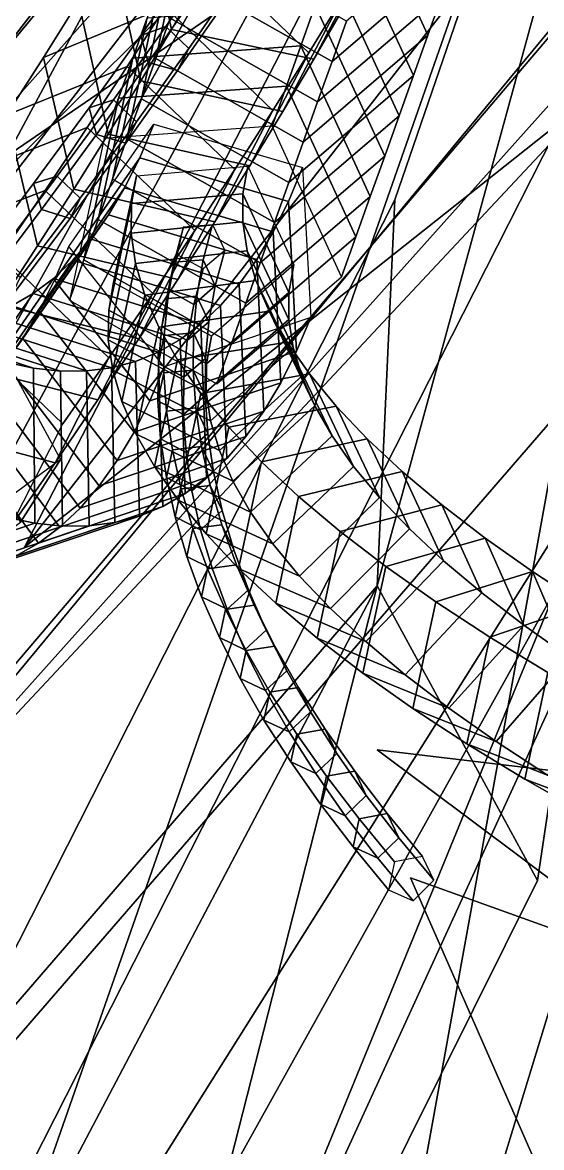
# Model space of a CAD drawing. Header units: metres. Extents: x -366 to 149, y -229 to 234.
# Drawn here: x -124.41 to -118.54, y -121.76 to -109.05 of the extents above; entities that cross this region are included whole.
import ezdxf

# ---------------------------------------------------------------- set-up
doc = ezdxf.new("R2010")
doc.units = ezdxf.units.M

msp = doc.modelspace()

# ---------------------------------------------------------------- linework, layer by layer
at = {"layer": 'coral-li_Intrnd', "color": 3}
for points in [[(-122.721, -107.0337, 690.4099), (-123.0496, -107.6047, 691.665), (-122.7246, -109.1241, 691.059), (-122.4014, -108.5626, 689.8253)], [(-119.6637, -108.7354, 695.3956), (-119.8262, -109.1907, 696.967), (-120.6104, -107.4878, 697.3793), (-120.4479, -107.0325, 695.8079)], [(-122.3477, -107.1714, 695.571), (-122.5102, -107.6267, 697.1425), (-122.9014, -109.4523, 696.5731), (-122.7389, -108.997, 695.0016)], [(-120.7848, -108.8897, 690.0724), (-121.1134, -109.4607, 691.3276), (-120.4276, -108.1525, 692.1021), (-120.0903, -107.5661, 690.8122)], [(-119.8262, -109.1907, 696.967), (-119.9888, -109.646, 698.5384), (-120.773, -107.9431, 698.9507), (-120.6104, -107.4878, 697.3793)], [(-123.0496, -107.6047, 691.665), (-123.401, -108.1965, 692.9042), (-123.0702, -109.7061, 692.2771), (-122.7246, -109.1241, 691.059)], [(-122.5102, -107.6267, 697.1425), (-122.6728, -108.082, 698.7139), (-123.064, -109.9076, 698.1445), (-122.9014, -109.4523, 696.5731)], [(-120.7883, -108.7604, 693.3755), (-121.1723, -109.3894, 694.6319), (-122.387, -108.2249, 694.8436), (-122.0031, -107.596, 693.5872)], [(-120.7464, -109.032, 691.7574), (-120.9089, -109.4873, 693.3288), (-119.5011, -108.2801, 693.8242), (-119.3386, -107.8248, 692.2527)], [(-119.9888, -109.646, 698.5384), (-120.1513, -110.1012, 700.1098), (-120.9355, -108.3984, 700.5221), (-120.773, -107.9431, 698.9507)], [(-122.6728, -108.082, 698.7139), (-122.8353, -108.5373, 700.2853), (-123.2265, -110.3629, 699.7159), (-123.064, -109.9076, 698.1445)], [(-123.401, -108.1965, 692.9042), (-123.775, -108.8089, 694.1266), (-123.438, -110.3083, 693.4788), (-123.0702, -109.7061, 692.2771)], [(-122.4138, -108.0865, 691.8588), (-122.5763, -108.5417, 693.4302), (-120.9089, -109.4873, 693.3288), (-120.7464, -109.032, 691.7574)], [(-121.1134, -109.4607, 691.3276), (-121.4647, -110.0526, 692.5667), (-120.7883, -108.7604, 693.3755), (-120.4276, -108.1525, 692.1021)], [(-122.387, -108.2249, 694.8436), (-122.7939, -108.8746, 696.082), (-124.1713, -109.4415, 695.3317), (-123.775, -108.8089, 694.1266)], [(-121.1723, -109.3894, 694.6319), (-121.5792, -110.039, 695.8704), (-122.7939, -108.8746, 696.082), (-122.387, -108.2249, 694.8436)], [(-120.9089, -109.4873, 693.3288), (-121.0715, -109.9425, 694.9002), (-119.6637, -108.7354, 695.3956), (-119.5011, -108.2801, 693.8242)], [(-120.1513, -110.1012, 700.1098), (-120.3139, -110.5565, 701.6812), (-121.0981, -108.8537, 702.0935), (-120.9355, -108.3984, 700.5221)], [(-122.8353, -108.5373, 700.2853), (-122.9979, -108.9925, 701.8567), (-123.3891, -110.8182, 701.2873), (-123.2265, -110.3629, 699.7159)], [(-122.5763, -108.5417, 693.4302), (-122.7389, -108.997, 695.0016), (-121.0715, -109.9425, 694.9002), (-120.9089, -109.4873, 693.3288)], [(-122.4014, -108.5626, 689.8253), (-122.7246, -109.1241, 691.059), (-121.1134, -109.4607, 691.3276), (-120.7848, -108.8897, 690.0724)], [(-123.775, -108.8089, 694.1266), (-124.1713, -109.4415, 695.3317), (-123.8278, -110.9303, 694.6632), (-123.438, -110.3083, 693.4788)], [(-121.4647, -110.0526, 692.5667), (-121.8387, -110.665, 693.7892), (-121.1723, -109.3894, 694.6319), (-120.7883, -108.7604, 693.3755)], [(-121.0715, -109.9425, 694.9002), (-121.234, -110.3978, 696.4716), (-119.8262, -109.1907, 696.967), (-119.6637, -108.7354, 695.3956)], [(-122.7939, -108.8746, 696.082), (-123.2236, -109.5446, 697.3018), (-124.5897, -110.0938, 696.5186), (-124.1713, -109.4415, 695.3317)], [(-121.5792, -110.039, 695.8704), (-122.0089, -110.709, 697.0901), (-123.2236, -109.5446, 697.3018), (-122.7939, -108.8746, 696.082)], [(-121.0981, -108.8537, 702.0935), (-121.2606, -109.309, 703.6649), (-123.1604, -109.4478, 703.4281), (-122.9979, -108.9925, 701.8567)], [(-120.3139, -110.5565, 701.6812), (-120.4764, -111.0118, 703.2526), (-121.2606, -109.309, 703.6649), (-121.0981, -108.8537, 702.0935)], [(-122.9979, -108.9925, 701.8567), (-123.1604, -109.4478, 703.4281), (-123.5517, -111.2735, 702.8587), (-123.3891, -110.8182, 701.2873)], [(-122.7389, -108.997, 695.0016), (-122.9014, -109.4523, 696.5731), (-121.234, -110.3978, 696.4716), (-121.0715, -109.9425, 694.9002)], [(-122.7246, -109.1241, 691.059), (-123.0702, -109.7061, 692.2771), (-121.4647, -110.0526, 692.5667), (-121.1134, -109.4607, 691.3276)], [(-121.234, -110.3978, 696.4716), (-121.3966, -110.8531, 698.043), (-119.9888, -109.646, 698.5384), (-119.8262, -109.1907, 696.967)], [(-121.2606, -109.309, 703.6649), (-121.4232, -109.7643, 705.2363), (-123.323, -109.9031, 704.9995), (-123.1604, -109.4478, 703.4281)], [(-120.4764, -111.0118, 703.2526), (-120.639, -111.4671, 704.824), (-121.4232, -109.7643, 705.2363), (-121.2606, -109.309, 703.6649)], [(-124.1713, -109.4415, 695.3317), (-124.5897, -110.0938, 696.5186), (-124.2394, -111.5718, 695.8298), (-123.8278, -110.9303, 694.6632)], [(-123.1604, -109.4478, 703.4281), (-123.323, -109.9031, 704.9995), (-123.7142, -111.7287, 704.4301), (-123.5517, -111.2735, 702.8587)], [(-122.9014, -109.4523, 696.5731), (-123.064, -109.9076, 698.1445), (-121.3966, -110.8531, 698.043), (-121.234, -110.3978, 696.4716)], [(-121.8387, -110.665, 693.7892), (-122.235, -111.2975, 694.9942), (-121.5792, -110.039, 695.8704), (-121.1723, -109.3894, 694.6319)], [(-123.2236, -109.5446, 697.3018), (-123.6757, -110.2346, 698.5023), (-125.03, -110.7655, 697.6866), (-124.5897, -110.0938, 696.5186)], [(-122.0089, -110.709, 697.0901), (-122.461, -111.399, 698.2906), (-123.6757, -110.2346, 698.5023), (-123.2236, -109.5446, 697.3018)], [(-123.0702, -109.7061, 692.2771), (-123.438, -110.3083, 693.4788), (-121.8387, -110.665, 693.7892), (-121.4647, -110.0526, 692.5667)], [(-121.3966, -110.8531, 698.043), (-121.5591, -111.3084, 699.6144), (-120.1513, -110.1012, 700.1098), (-119.9888, -109.646, 698.5384)], [(-121.4232, -109.7643, 705.2363), (-121.5857, -110.2195, 706.8077), (-123.4855, -110.3584, 706.5709), (-123.323, -109.9031, 704.9995)], [(-120.639, -111.4671, 704.824), (-120.8015, -111.9224, 706.3954), (-121.5857, -110.2195, 706.8077), (-121.4232, -109.7643, 705.2363)], [(-123.323, -109.9031, 704.9995), (-123.4855, -110.3584, 706.5709), (-123.8768, -112.184, 706.0015), (-123.7142, -111.7287, 704.4301)], [(-123.064, -109.9076, 698.1445), (-123.2265, -110.3629, 699.7159), (-121.5591, -111.3084, 699.6144), (-121.3966, -110.8531, 698.043)], [(-124.5897, -110.0938, 696.5186), (-125.03, -110.7655, 697.6866), (-124.6724, -112.2323, 696.978), (-124.2394, -111.5718, 695.8298)], [(-122.235, -111.2975, 694.9942), (-122.6535, -111.9498, 696.1811), (-122.0089, -110.709, 697.0901), (-121.5792, -110.039, 695.8704)], [(-121.5591, -111.3084, 699.6144), (-121.7217, -111.7637, 701.1859), (-120.3139, -110.5565, 701.6812), (-120.1513, -110.1012, 700.1098)], [(-123.6757, -110.2346, 698.5023), (-124.1501, -110.944, 699.6826), (-125.492, -111.4562, 698.835), (-125.03, -110.7655, 697.6866)], [(-122.461, -111.399, 698.2906), (-122.9353, -112.1084, 699.4708), (-124.1501, -110.944, 699.6826), (-123.6757, -110.2346, 698.5023)], [(-122.9212, -110.1936, 706.6387), (-123.0825, -110.5756, 708.0807), (-124.0452, -111.9603, 707.6063), (-123.8839, -111.5783, 706.1642)], [(-121.241, -110.6862, 706.6961), (-121.4023, -111.0682, 708.1382), (-123.0825, -110.5756, 708.0807), (-122.9212, -110.1936, 706.6387)], [(-123.438, -110.3083, 693.4788), (-123.8278, -110.9303, 694.6632), (-122.235, -111.2975, 694.9942), (-121.8387, -110.665, 693.7892)], [(-123.2265, -110.3629, 699.7159), (-123.3891, -110.8182, 701.2873), (-121.7217, -111.7637, 701.1859), (-121.5591, -111.3084, 699.6144)], [(-123.0825, -110.5756, 708.0807), (-123.2525, -110.9148, 709.4946), (-124.218, -112.3056, 709.0444), (-124.0452, -111.9603, 707.6063)], [(-121.4023, -111.0682, 708.1382), (-121.5751, -111.4135, 709.5762), (-123.2525, -110.9148, 709.4946), (-123.0825, -110.5756, 708.0807)], [(-121.7217, -111.7637, 701.1859), (-121.8842, -112.219, 702.7573), (-120.4764, -111.0118, 703.2526), (-120.3139, -110.5565, 701.6812)], [(-121.8606, -110.6707, 706.6311), (-121.9159, -110.9827, 707.6693), (-123.1746, -111.0911, 707.5697), (-123.1193, -110.7792, 706.5316)], [(-122.6535, -111.9498, 696.1811), (-123.0938, -112.6215, 697.3491), (-122.461, -111.399, 698.2906), (-122.0089, -110.709, 697.0901)], [(-121.3402, -111.7847, 706.3241), (-121.3955, -112.0966, 707.3622), (-121.9159, -110.9827, 707.6693), (-121.8606, -110.6707, 706.6311)], [(-121.1495, -112.3799, 706.2578), (-121.3108, -112.7619, 707.6998), (-121.4023, -111.0682, 708.1382), (-121.241, -110.6862, 706.6961)], [(-123.3891, -110.8182, 701.2873), (-123.5517, -111.2735, 702.8587), (-121.8842, -112.219, 702.7573), (-121.7217, -111.7637, 701.1859)], [(-123.1193, -110.7792, 706.5316), (-123.1746, -111.0911, 707.5697), (-123.4329, -112.2964, 707.1937), (-123.3776, -111.9844, 706.1556)], [(-124.1501, -110.944, 699.6826), (-124.6463, -111.6725, 700.842), (-125.9752, -112.1654, 699.9631), (-125.492, -111.4562, 698.835)], [(-122.9353, -112.1084, 699.4708), (-123.4316, -112.8369, 700.6304), (-124.6463, -111.6725, 700.842), (-124.1501, -110.944, 699.6826)], [(-123.2525, -110.9148, 709.4946), (-123.4349, -111.2209, 710.9144), (-124.4034, -112.6172, 710.4886), (-124.218, -112.3056, 709.0444)], [(-123.8278, -110.9303, 694.6632), (-124.2394, -111.5718, 695.8298), (-122.6535, -111.9498, 696.1811), (-122.235, -111.2975, 694.9942)], [(-121.5751, -111.4135, 709.5762), (-121.7605, -111.7251, 711.0204), (-123.4349, -111.2209, 710.9144), (-123.2525, -110.9148, 709.4946)], [(-121.9159, -110.9827, 707.6693), (-121.9186, -111.3004, 708.6898), (-123.1789, -111.4262, 708.6468), (-123.1746, -111.0911, 707.5697)], [(-121.3955, -112.0966, 707.3622), (-121.3971, -112.4037, 708.3479), (-121.9186, -111.3004, 708.6898), (-121.9159, -110.9827, 707.6693)], [(-123.1746, -111.0911, 707.5697), (-123.1789, -111.4262, 708.6468), (-123.4372, -112.6314, 708.2709), (-123.4329, -112.2964, 707.1937)], [(-121.8842, -112.219, 702.7573), (-122.0468, -112.6742, 704.3287), (-120.639, -111.4671, 704.824), (-120.4764, -111.0118, 703.2526)], [(-121.3108, -112.7619, 707.6998), (-121.4882, -113.1172, 709.1774), (-121.5751, -111.4135, 709.5762), (-121.4023, -111.0682, 708.1382)], [(-123.4349, -111.2209, 710.9144), (-123.6296, -111.4936, 712.3393), (-124.6014, -112.8949, 711.938), (-124.4034, -112.6172, 710.4886)], [(-121.7605, -111.7251, 711.0204), (-121.9585, -112.0028, 712.4699), (-123.6296, -111.4936, 712.3393), (-123.4349, -111.2209, 710.9144)], [(-123.5517, -111.2735, 702.8587), (-123.7142, -111.7287, 704.4301), (-122.0468, -112.6742, 704.3287), (-121.8842, -112.219, 702.7573)], [(-121.9186, -111.3004, 708.6898), (-121.8699, -111.6278, 709.7059), (-123.1289, -111.7715, 709.7195), (-123.1789, -111.4262, 708.6468)], [(-121.3971, -112.4037, 708.3479), (-121.3492, -112.7201, 709.3294), (-121.8699, -111.6278, 709.7059), (-121.9186, -111.3004, 708.6898)], [(-123.6296, -111.4936, 712.3393), (-123.8365, -111.7328, 713.7686), (-124.8117, -113.1385, 713.3918), (-124.6014, -112.8949, 711.938)], [(-121.9585, -112.0028, 712.4699), (-122.1688, -112.2464, 713.9237), (-123.8365, -111.7328, 713.7686), (-123.6296, -111.4936, 712.3393)], [(-123.0938, -112.6215, 697.3491), (-123.5557, -113.3122, 698.4975), (-122.9353, -112.1084, 699.4708), (-122.461, -111.399, 698.2906)], [(-123.1789, -111.4262, 708.6468), (-123.1289, -111.7715, 709.7195), (-123.3872, -112.9767, 709.3436), (-123.4372, -112.6314, 708.2709)], [(-122.0468, -112.6742, 704.3287), (-122.2093, -113.1295, 705.9001), (-120.8015, -111.9224, 706.3954), (-120.639, -111.4671, 704.824)], [(-121.4882, -113.1172, 709.1774), (-121.6786, -113.4379, 710.6613), (-121.7605, -111.7251, 711.0204), (-121.5751, -111.4135, 709.5762)], [(-124.2394, -111.5718, 695.8298), (-124.6724, -112.2323, 696.978), (-123.0938, -112.6215, 697.3491), (-122.6535, -111.9498, 696.1811)], [(-123.8839, -111.5783, 706.1642), (-124.0452, -111.9603, 707.6063), (-122.9689, -113.3215, 707.3661), (-122.8076, -112.9396, 705.9241)], [(-121.8699, -111.6278, 709.7059), (-121.7699, -111.9641, 710.7155), (-123.0248, -112.1262, 710.7853), (-123.1289, -111.7715, 709.7195)], [(-121.3492, -112.7201, 709.3294), (-121.2517, -113.0451, 710.3044), (-121.7699, -111.9641, 710.7155), (-121.8699, -111.6278, 709.7059)], [(-123.4316, -112.8369, 700.6304), (-123.9495, -113.5841, 701.7683), (-125.1642, -112.4197, 701.98), (-124.6463, -111.6725, 700.842)], [(-123.8365, -111.7328, 713.7686), (-124.0555, -111.9383, 715.2012), (-125.0343, -113.3479, 714.8491), (-124.8117, -113.1385, 713.3918)], [(-122.1688, -112.2464, 713.9237), (-122.3914, -112.4558, 715.381), (-124.0555, -111.9383, 715.2012), (-123.8365, -111.7328, 713.7686)], [(-123.7142, -111.7287, 704.4301), (-123.8768, -112.184, 706.0015), (-122.2093, -113.1295, 705.9001), (-122.0468, -112.6742, 704.3287)], [(-121.6786, -113.4379, 710.6613), (-121.8818, -113.7237, 712.1505), (-121.9585, -112.0028, 712.4699), (-121.7605, -111.7251, 711.0204)], [(-123.1289, -111.7715, 709.7195), (-123.0248, -112.1262, 710.7853), (-123.2831, -113.3315, 710.4094), (-123.3872, -112.9767, 709.3436)], [(-122.2724, -112.5919, 706.0319), (-122.3276, -112.9039, 707.0701), (-121.3955, -112.0966, 707.3622), (-121.3402, -111.7847, 706.3241)], [(-124.0555, -111.9383, 715.2012), (-124.2863, -112.11, 716.6365), (-125.2691, -113.5228, 716.3091), (-125.0343, -113.3479, 714.8491)], [(-122.3914, -112.4558, 715.381), (-122.6262, -112.6307, 716.8409), (-124.2863, -112.11, 716.6365), (-124.0555, -111.9383, 715.2012)], [(-124.0452, -111.9603, 707.6063), (-124.218, -112.3056, 709.0444), (-123.1463, -113.6769, 708.8437), (-122.9689, -113.3215, 707.3661)], [(-123.3776, -111.9844, 706.1556), (-123.4329, -112.2964, 707.1937), (-122.3276, -112.9039, 707.0701), (-122.2724, -112.5919, 706.0319)], [(-121.7699, -111.9641, 710.7155), (-121.6189, -112.3085, 711.7159), (-122.8668, -112.4895, 711.8416), (-123.0248, -112.1262, 710.7853)], [(-121.8818, -113.7237, 712.1505), (-122.0978, -113.9744, 713.6443), (-122.1688, -112.2464, 713.9237), (-121.9585, -112.0028, 712.4699)], [(-121.2517, -113.0451, 710.3044), (-121.105, -113.3779, 711.2706), (-121.6189, -112.3085, 711.7159), (-121.7699, -111.9641, 710.7155)], [(-124.2863, -112.11, 716.6365), (-124.529, -112.2478, 718.0734), (-125.5158, -113.6633, 717.7707), (-125.2691, -113.5228, 716.3091)], [(-122.6262, -112.6307, 716.8409), (-122.8729, -112.7712, 718.3026), (-124.529, -112.2478, 718.0734), (-124.2863, -112.11, 716.6365)], [(-123.5557, -113.3122, 698.4975), (-124.0389, -114.0215, 699.6257), (-123.4316, -112.8369, 700.6304), (-122.9353, -112.1084, 699.4708)], [(-123.0248, -112.1262, 710.7853), (-122.8668, -112.4895, 711.8416), (-123.1251, -113.6947, 711.4656), (-123.2831, -113.3315, 710.4094)], [(-122.3276, -112.9039, 707.0701), (-122.3303, -113.2216, 708.0905), (-121.3971, -112.4037, 708.3479), (-121.3955, -112.0966, 707.3622)], [(-124.6724, -112.2323, 696.978), (-125.1267, -112.9114, 698.1068), (-123.5557, -113.3122, 698.4975), (-123.0938, -112.6215, 697.3491)], [(-122.8729, -112.7712, 718.3026), (-123.1315, -112.8771, 719.7651), (-124.7833, -112.3516, 719.5112), (-124.529, -112.2478, 718.0734)], [(-122.0978, -113.9744, 713.6443), (-122.3264, -114.19, 715.1417), (-122.3914, -112.4558, 715.381), (-122.1688, -112.2464, 713.9237)], [(-124.2809, -112.9543, 725.6063), (-124.5962, -112.8868, 727.06), (-126.2237, -112.3597, 726.6826), (-125.9137, -112.4263, 725.2536)], [(-123.1315, -112.8771, 719.7651), (-123.4017, -112.9484, 721.2276), (-125.0491, -112.4214, 720.949), (-124.7833, -112.3516, 719.5112)], [(-124.218, -112.3056, 709.0444), (-124.4034, -112.6172, 710.4886), (-123.3367, -113.9975, 710.3276), (-123.1463, -113.6769, 708.8437)], [(-123.4329, -112.2964, 707.1937), (-123.4372, -112.6314, 708.2709), (-122.3303, -113.2216, 708.0905), (-122.3276, -112.9039, 707.0701)], [(-122.8076, -112.9396, 705.9241), (-122.9689, -113.3215, 707.3661), (-121.3108, -112.7619, 707.6998), (-121.1495, -112.3799, 706.2578)], [(-121.6189, -112.3085, 711.7159), (-121.4172, -112.6602, 712.7048), (-122.6554, -112.8604, 712.8856), (-122.8668, -112.4895, 711.8416)], [(-122.3303, -113.2216, 708.0905), (-122.2816, -113.549, 709.1068), (-121.3492, -112.7201, 709.3294), (-121.3971, -112.4037, 708.3479)], [(-121.105, -113.3779, 711.2706), (-120.9093, -113.7177, 712.2255), (-121.4172, -112.6602, 712.7048), (-121.6189, -112.3085, 711.7159)], [(-123.9766, -112.987, 724.1491), (-124.2809, -112.9543, 725.6063), (-125.9137, -112.4263, 725.2536), (-125.6144, -112.4588, 723.821)], [(-123.6835, -112.9851, 722.6893), (-123.9766, -112.987, 724.1491), (-125.6144, -112.4588, 723.821), (-125.3262, -112.4572, 722.3859)], [(-123.4017, -112.9484, 721.2276), (-123.6835, -112.9851, 722.6893), (-125.3262, -112.4572, 722.3859), (-125.0491, -112.4214, 720.949)], [(-122.8668, -112.4895, 711.8416), (-122.6554, -112.8604, 712.8856), (-122.9137, -114.0657, 712.5097), (-123.1251, -113.6947, 711.4656)], [(-122.3264, -114.19, 715.1417), (-122.5674, -114.3703, 716.6417), (-122.6262, -112.6307, 716.8409), (-122.3914, -112.4558, 715.381)], [(-124.4034, -112.6172, 710.4886), (-124.6014, -112.8949, 711.938), (-123.5399, -114.2833, 711.8168), (-123.3367, -113.9975, 710.3276)], [(-123.4372, -112.6314, 708.2709), (-123.3872, -112.9767, 709.3436), (-122.2816, -113.549, 709.1068), (-122.3303, -113.2216, 708.0905)], [(-122.5674, -114.3703, 716.6417), (-122.8207, -114.5151, 718.1436), (-122.8729, -112.7712, 718.3026), (-122.6262, -112.6307, 716.8409)], [(-121.4172, -112.6602, 712.7048), (-121.1653, -113.0182, 713.6798), (-122.391, -113.2382, 713.9152), (-122.6554, -112.8604, 712.8856)], [(-120.9093, -113.7177, 712.2255), (-120.6652, -114.0636, 713.167), (-121.1653, -113.0182, 713.6798), (-121.4172, -112.6602, 712.7048)], [(-123.977, -113.9861, 701.4492), (-124.4295, -114.6935, 702.5181), (-125.139, -113.39, 703.0805), (-124.6865, -112.6826, 702.0115)], [(-122.9689, -113.3215, 707.3661), (-123.1463, -113.6769, 708.8437), (-121.4882, -113.1172, 709.1774), (-121.3108, -112.7619, 707.6998)], [(-122.8207, -114.5151, 718.1436), (-123.0863, -114.6244, 719.6464), (-123.1315, -112.8771, 719.7651), (-122.8729, -112.7712, 718.3026)], [(-122.2816, -113.549, 709.1068), (-122.1816, -113.8853, 710.1163), (-121.2517, -113.0451, 710.3044), (-121.3492, -112.7201, 709.3294)], [(-125.1267, -112.9114, 698.1068), (-125.602, -113.6088, 699.2156), (-124.0389, -114.0215, 699.6257), (-123.5557, -113.3122, 698.4975)], [(-124.6014, -112.8949, 711.938), (-124.8117, -113.1385, 713.3918), (-123.7559, -114.5341, 713.3106), (-123.5399, -114.2833, 711.8168)], [(-124.2667, -114.7056, 725.6485), (-124.5906, -114.6368, 727.1422), (-124.5962, -112.8868, 727.06), (-124.2809, -112.9543, 725.6063)], [(-124.0389, -114.0215, 699.6257), (-124.5432, -114.7488, 700.7328), (-123.9495, -113.5841, 701.7683), (-123.4316, -112.8369, 700.6304)], [(-123.0863, -114.6244, 719.6464), (-123.3638, -114.6982, 721.1492), (-123.4017, -112.9484, 721.2276), (-123.1315, -112.8771, 719.7651)], [(-122.6554, -112.8604, 712.8856), (-122.391, -113.2382, 713.9152), (-122.6493, -114.4435, 713.5392), (-122.9137, -114.0657, 712.5097)], [(-123.9542, -114.7388, 724.1511), (-124.2667, -114.7056, 725.6485), (-124.2809, -112.9543, 725.6063), (-123.9766, -112.987, 724.1491)], [(-123.6532, -114.7363, 722.6511), (-123.9542, -114.7388, 724.1511), (-123.9766, -112.987, 724.1491), (-123.6835, -112.9851, 722.6893)], [(-123.3638, -114.6982, 721.1492), (-123.6532, -114.7363, 722.6511), (-123.6835, -112.9851, 722.6893), (-123.4017, -112.9484, 721.2276)], [(-123.3872, -112.9767, 709.3436), (-123.2831, -113.3315, 710.4094), (-122.1816, -113.8853, 710.1163), (-122.2816, -113.549, 709.1068)], [(-121.1653, -113.0182, 713.6798), (-120.8639, -113.3819, 714.6385), (-122.0742, -113.6218, 714.9276), (-122.391, -113.2382, 713.9152)], [(-120.6652, -114.0636, 713.167), (-120.3732, -114.415, 714.0928), (-120.8639, -113.3819, 714.6385), (-121.1653, -113.0182, 713.6798)], [(-124.8117, -113.1385, 713.3918), (-125.0343, -113.3479, 714.8491), (-123.9844, -114.7497, 714.808), (-123.7559, -114.5341, 713.3106)], [(-123.1463, -113.6769, 708.8437), (-123.3367, -113.9975, 710.3276), (-121.6786, -113.4379, 710.6613), (-121.4882, -113.1172, 709.1774)], [(-122.1816, -113.8853, 710.1163), (-122.0306, -114.2297, 711.1168), (-121.105, -113.3779, 711.2706), (-121.2517, -113.0451, 710.3044)], [(-122.391, -113.2382, 713.9152), (-122.0742, -113.6218, 714.9276), (-122.3325, -114.8271, 714.5516), (-122.6493, -114.4435, 713.5392)], [(-125.0343, -113.3479, 714.8491), (-125.2691, -113.5228, 716.3091), (-124.2254, -114.9299, 716.308), (-123.9844, -114.7497, 714.808)], [(-123.2831, -113.3315, 710.4094), (-123.1251, -113.6947, 711.4656), (-122.0306, -114.2297, 711.1168), (-122.1816, -113.8853, 710.1163)], [(-120.8639, -113.3819, 714.6385), (-120.5137, -113.7502, 715.5788), (-121.7059, -114.0105, 715.9205), (-122.0742, -113.6218, 714.9276)], [(-122.0306, -114.2297, 711.1168), (-121.8289, -114.5814, 712.1057), (-120.9093, -113.7177, 712.2255), (-121.105, -113.3779, 711.2706)], [(-120.3732, -114.415, 714.0928), (-120.034, -114.7708, 715.0006), (-120.5137, -113.7502, 715.5788), (-120.8639, -113.3819, 714.6385)], [(-125.2691, -113.5228, 716.3091), (-125.5158, -113.6633, 717.7707), (-124.4788, -115.0748, 717.8099), (-124.2254, -114.9299, 716.308)], [(-123.3367, -113.9975, 710.3276), (-123.5399, -114.2833, 711.8168), (-121.8818, -113.7237, 712.1505), (-121.6786, -113.4379, 710.6613)], [(-125.602, -113.6088, 699.2156), (-126.0979, -114.3241, 700.304), (-124.5432, -114.7488, 700.7328), (-124.0389, -114.0215, 699.6257)], [(-122.0742, -113.6218, 714.9276), (-121.7059, -114.0105, 715.9205), (-121.9642, -115.2157, 715.5446), (-122.3325, -114.8271, 714.5516)], [(-123.5399, -114.2833, 711.8168), (-123.7559, -114.5341, 713.3106), (-122.0978, -113.9744, 713.6443), (-121.8818, -113.7237, 712.1505)], [(-123.1251, -113.6947, 711.4656), (-122.9137, -114.0657, 712.5097), (-121.8289, -114.5814, 712.1057), (-122.0306, -114.2297, 711.1168)], [(-121.8289, -114.5814, 712.1057), (-121.577, -114.9394, 713.0806), (-120.6652, -114.0636, 713.167), (-120.9093, -113.7177, 712.2255)], [(-120.5137, -113.7502, 715.5788), (-120.1154, -114.1223, 716.4981), (-121.2869, -114.4031, 716.8914), (-121.7059, -114.0105, 715.9205)], [(-120.034, -114.7708, 715.0006), (-119.6485, -115.1303, 715.8882), (-120.1154, -114.1223, 716.4981), (-120.5137, -113.7502, 715.5788)], [(-125.0056, -114.7471, 700.5101), (-125.4581, -115.4545, 701.5791), (-124.4295, -114.6935, 702.5181), (-123.977, -113.9861, 701.4492)], [(-123.7559, -114.5341, 713.3106), (-123.9844, -114.7497, 714.808), (-122.3264, -114.19, 715.1417), (-122.0978, -113.9744, 713.6443)], [(-121.7059, -114.0105, 715.9205), (-121.2869, -114.4031, 716.8914), (-121.5452, -115.6084, 716.5155), (-121.9642, -115.2157, 715.5446)], [(-122.9137, -114.0657, 712.5097), (-122.6493, -114.4435, 713.5392), (-121.577, -114.9394, 713.0806), (-121.8289, -114.5814, 712.1057)], [(-121.577, -114.9394, 713.0806), (-121.2756, -115.3031, 714.0394), (-120.3732, -114.415, 714.0928), (-120.6652, -114.0636, 713.167)], [(-120.1154, -114.1223, 716.4981), (-119.6701, -114.4973, 717.3944), (-120.8182, -114.7988, 717.8381), (-121.2869, -114.4031, 716.8914)], [(-119.6485, -115.1303, 715.8882), (-119.2176, -115.4925, 716.7536), (-119.6701, -114.4973, 717.3944), (-120.1154, -114.1223, 716.4981)], [(-123.9844, -114.7497, 714.808), (-124.2254, -114.9299, 716.308), (-122.5674, -114.3703, 716.6417), (-122.3264, -114.19, 715.1417)], [(-124.2254, -114.9299, 716.308), (-124.4788, -115.0748, 717.8099), (-122.8207, -114.5151, 718.1436), (-122.5674, -114.3703, 716.6417)], [(-121.2869, -114.4031, 716.8914), (-120.8182, -114.7988, 717.8381), (-121.0765, -116.0041, 717.4622), (-121.5452, -115.6084, 716.5155)], [(-121.2756, -115.3031, 714.0394), (-120.9254, -115.6714, 714.9796), (-120.034, -114.7708, 715.0006), (-120.3732, -114.415, 714.0928)], [(-124.4788, -115.0748, 717.8099), (-124.7443, -115.1841, 719.3127), (-123.0863, -114.6244, 719.6464), (-122.8207, -114.5151, 718.1436)], [(-122.6493, -114.4435, 713.5392), (-122.3325, -114.8271, 714.5516), (-121.2756, -115.3031, 714.0394), (-121.577, -114.9394, 713.0806)], [(-119.6701, -114.4973, 717.3944), (-119.1789, -114.8742, 718.2656), (-120.301, -115.1966, 718.7583), (-120.8182, -114.7988, 717.8381)], [(-119.2176, -115.4925, 716.7536), (-118.7423, -115.8567, 717.5945), (-119.1789, -114.8742, 718.2656), (-119.6701, -114.4973, 717.3944)], [(-125.9248, -115.2653, 725.3148), (-126.2486, -115.1965, 726.8085), (-124.5906, -114.6368, 727.1422), (-124.2667, -114.7056, 725.6485)], [(-124.7443, -115.1841, 719.3127), (-125.0219, -115.2578, 720.8155), (-123.3638, -114.6982, 721.1492), (-123.0863, -114.6244, 719.6464)], [(-125.6123, -115.2984, 723.8174), (-125.9248, -115.2653, 725.3148), (-124.2667, -114.7056, 725.6485), (-123.9542, -114.7388, 724.1511)], [(-125.3112, -115.296, 722.3174), (-125.6123, -115.2984, 723.8174), (-123.9542, -114.7388, 724.1511), (-123.6532, -114.7363, 722.6511)], [(-125.0219, -115.2578, 720.8155), (-125.3112, -115.296, 722.3174), (-123.6532, -114.7363, 722.6511), (-123.3638, -114.6982, 721.1492)], [(-120.8182, -114.7988, 717.8381), (-120.301, -115.1966, 718.7583), (-120.5593, -116.4019, 718.3824), (-121.0765, -116.0041, 717.4622)], [(-120.9254, -115.6714, 714.9796), (-120.5271, -116.0435, 715.8989), (-119.6485, -115.1303, 715.8882), (-120.034, -114.7708, 715.0006)], [(-122.3325, -114.8271, 714.5516), (-121.9642, -115.2157, 715.5446), (-120.9254, -115.6714, 714.9796), (-121.2756, -115.3031, 714.0394)], [(-119.1789, -114.8742, 718.2656), (-118.6428, -115.2523, 719.1094), (-119.7365, -115.5957, 719.6497), (-120.301, -115.1966, 718.7583)], [(-118.7423, -115.8567, 717.5945), (-118.2238, -116.2218, 718.4091), (-118.6428, -115.2523, 719.1094), (-119.1789, -114.8742, 718.2656)], [(-120.301, -115.1966, 718.7583), (-119.7365, -115.5957, 719.6497), (-119.9948, -116.8009, 719.2737), (-120.5593, -116.4019, 718.3824)], [(-120.5271, -116.0435, 715.8989), (-120.0818, -116.4184, 716.7952), (-119.2176, -115.4925, 716.7536), (-119.6485, -115.1303, 715.8882)], [(-121.9642, -115.2157, 715.5446), (-121.5452, -115.6084, 716.5155), (-120.5271, -116.0435, 715.8989), (-120.9254, -115.6714, 714.9796)], [(-118.6428, -115.2523, 719.1094), (-118.0633, -115.6305, 719.9238), (-119.126, -115.9949, 720.5102), (-119.7365, -115.5957, 719.6497)], [(-118.2238, -116.2218, 718.4091), (-117.6632, -116.5872, 719.1953), (-118.0633, -115.6305, 719.9238), (-118.6428, -115.2523, 719.1094)], [(-120.0818, -116.4184, 716.7952), (-119.5906, -116.7954, 717.6663), (-118.7423, -115.8567, 717.5945), (-119.2176, -115.4925, 716.7536)], [(-121.5452, -115.6084, 716.5155), (-121.0765, -116.0041, 717.4622), (-120.0818, -116.4184, 716.7952), (-120.5271, -116.0435, 715.8989)], [(-119.7365, -115.5957, 719.6497), (-119.126, -115.9949, 720.5102), (-119.3843, -117.2001, 720.1343), (-119.9948, -116.8009, 719.2737)], [(-118.0633, -115.6305, 719.9238), (-117.4417, -116.008, 720.707), (-118.4711, -116.3933, 721.3377), (-119.126, -115.9949, 720.5102)], [(-119.5906, -116.7954, 717.6663), (-119.0545, -117.1735, 718.5101), (-118.2238, -116.2218, 718.4091), (-118.7423, -115.8567, 717.5945)], [(-121.0765, -116.0041, 717.4622), (-120.5593, -116.4019, 718.3824), (-119.5906, -116.7954, 717.6663), (-120.0818, -116.4184, 716.7952)], [(-119.126, -115.9949, 720.5102), (-118.4711, -116.3933, 721.3377), (-118.7294, -117.5986, 720.9618), (-119.3843, -117.2001, 720.1343)], [(-119.0545, -117.1735, 718.5101), (-118.475, -117.5517, 719.3246), (-117.6632, -116.5872, 719.1953), (-118.2238, -116.2218, 718.4091)], [(-120.5593, -116.4019, 718.3824), (-119.9948, -116.8009, 719.2737), (-119.0545, -117.1735, 718.5101), (-119.5906, -116.7954, 717.6663)], [(-118.4711, -116.3933, 721.3377), (-117.7733, -116.7901, 722.1303), (-118.0316, -117.9953, 721.7544), (-118.7294, -117.5986, 720.9618)], [(-119.9948, -116.8009, 719.2737), (-119.3843, -117.2001, 720.1343), (-118.475, -117.5517, 719.3246), (-119.0545, -117.1735, 718.5101)], [(-119.3843, -117.2001, 720.1343), (-118.7294, -117.5986, 720.9618), (-117.8534, -117.9292, 720.1078), (-118.475, -117.5517, 719.3246)], [(-118.7294, -117.5986, 720.9618), (-118.0316, -117.9953, 721.7544), (-117.1912, -118.305, 720.8578), (-117.8534, -117.9292, 720.1078)]]:
    msp.add_3dface(points, dxfattribs=at)
at = {"layer": 'coral-li_Leaf', "color": 3}
for points in [[(-117.8626, -117.5674, 685.7343), (-120.3974, -117.2677, 683.7985), (-117.6768, -119.3055, 683.0287)], [(-117.8626, -117.5674, 685.7343), (-117.6768, -119.3055, 683.0287), (-120.3974, -117.2677, 683.7985)], [(-118.4972, -122.1872, 729.9688), (-117.6814, -119.5532, 731.3712), (-120.023, -118.7134, 727.6337)], [(-118.4972, -122.1872, 729.9688), (-120.023, -118.7134, 727.6337), (-117.6814, -119.5532, 731.3712)]]:
    msp.add_3dface(points, dxfattribs=at)
at = {"layer": 'coral-li_Mrstm', "color": 3}
for points in [[(-107.3634, -88.5489, 544.2187), (-134.7456, -111.9278, 564.0357), (-132.6631, -115.9681, 563.3054)], [(-107.3634, -88.5489, 544.2187), (-132.6631, -115.9681, 563.3054), (-134.7456, -111.9278, 564.0357)], [(-132.6631, -115.9681, 563.3054), (-130.5162, -118.5428, 560.2932), (-107.3634, -88.5489, 544.2187)], [(-132.6631, -115.9681, 563.3054), (-107.3634, -88.5489, 544.2187), (-130.5162, -118.5428, 560.2932)], [(-124.8892, -109.7006, 575.8674), (-127.6912, -110.5552, 572.4424), (-107.3634, -88.5489, 544.2187)], [(-124.8892, -109.7006, 575.8674), (-107.3634, -88.5489, 544.2187), (-127.6912, -110.5552, 572.4424)], [(-107.3634, -88.5489, 544.2187), (-125.5897, -124.473, 552.3632), (-122.6452, -125.8688, 555.6153)], [(-107.3634, -88.5489, 544.2187), (-122.6452, -125.8688, 555.6153), (-125.5897, -124.473, 552.3632)], [(-107.3634, -88.5489, 544.2187), (-122.3956, -106.4765, 578.0078), (-124.8892, -109.7006, 575.8674)], [(-107.3634, -88.5489, 544.2187), (-124.8892, -109.7006, 575.8674), (-122.3956, -106.4765, 578.0078)], [(-122.6452, -125.8688, 555.6153), (-118.3101, -126.1753, 556.8085), (-107.3634, -88.5489, 544.2187)], [(-122.6452, -125.8688, 555.6153), (-107.3634, -88.5489, 544.2187), (-118.3101, -126.1753, 556.8085)], [(-122.6642, -91.06436, 575.3387), (-135.9689, -110.4757, 600.0748), (-122.0746, -96.05743, 574.3794)], [(-122.6642, -91.06436, 575.3387), (-122.0746, -96.05743, 574.3794), (-135.9689, -110.4757, 600.0748)], [(-111.9263, -99.0406, 577.924), (-124.3847, -114.9745, 603.4599), (-113.6743, -94.294, 578.7072)], [(-111.9263, -99.0406, 577.924), (-113.6743, -94.294, 578.7072), (-124.3847, -114.9745, 603.4599)], [(-122.0746, -96.05743, 574.3794), (-135.9689, -110.4757, 600.0748), (-122.4233, -99.7183, 570.8192)], [(-122.0746, -96.05743, 574.3794), (-122.4233, -99.7183, 570.8192), (-135.9689, -110.4757, 600.0748)], [(-124.6932, -123.6214, 674.8621), (-128.5433, -121.3377, 674.3395), (-115.2903, -96.761, 644.1002)], [(-124.6932, -123.6214, 674.8621), (-115.2903, -96.761, 644.1002), (-128.5433, -121.3377, 674.3395)], [(-115.2903, -96.761, 644.1002), (-120.1062, -123.3096, 675.101), (-124.6932, -123.6214, 674.8621)], [(-115.2903, -96.761, 644.1002), (-124.6932, -123.6214, 674.8621), (-120.1062, -123.3096, 675.101)], [(-115.2903, -96.761, 644.1002), (-118.5867, -118.745, 678.6677), (-120.3984, -115.4135, 681.2779)], [(-115.2903, -96.761, 644.1002), (-120.3984, -115.4135, 681.2779), (-118.5867, -118.745, 678.6677)], [(-120.3984, -115.4135, 681.2779), (-120.201, -111.0495, 682.386), (-115.2903, -96.761, 644.1002)], [(-120.3984, -115.4135, 681.2779), (-115.2903, -96.761, 644.1002), (-120.201, -111.0495, 682.386)], [(-120.9379, -98.178, 564.886), (-133.8232, -111.5832, 578.115), (-125.0502, -98.01849, 562.8224)], [(-120.9379, -98.178, 564.886), (-125.0502, -98.01849, 562.8224), (-133.8232, -111.5832, 578.115)], [(-126.2127, -98.352, 654.8255), (-125.3616, -110.6039, 673.3726), (-122.4827, -100.3153, 653.2305)], [(-126.2127, -98.352, 654.8255), (-122.4827, -100.3153, 653.2305), (-125.3616, -110.6039, 673.3726)], [(-107.8521, -101.8529, 576.6237), (-124.3847, -114.9745, 603.4599), (-111.9263, -99.0406, 577.924)], [(-107.8521, -101.8529, 576.6237), (-111.9263, -99.0406, 577.924), (-124.3847, -114.9745, 603.4599)], [(-124.4024, -100.3862, 568.7894), (-134.8293, -117.5739, 596.3856), (-120.4684, -102.2291, 571.4961)], [(-124.4024, -100.3862, 568.7894), (-120.4684, -102.2291, 571.4961), (-134.8293, -117.5739, 596.3856)], [(-114.2031, -103.9984, 573.7281), (-127.6687, -120.2702, 598.5292), (-110.6282, -101.2264, 576.1229)], [(-114.2031, -103.9984, 573.7281), (-110.6282, -101.2264, 576.1229), (-127.6687, -120.2702, 598.5292)], [(-120.6679, -105.6044, 559.6418), (-134.4089, -116.3648, 573.4341), (-121.3158, -101.7289, 561.8491)], [(-120.6679, -105.6044, 559.6418), (-121.3158, -101.7289, 561.8491), (-134.4089, -116.3648, 573.4341)], [(-120.4684, -102.2291, 571.4961), (-134.8293, -117.5739, 596.3856), (-115.9652, -104.6487, 571.2426)], [(-120.4684, -102.2291, 571.4961), (-115.9652, -104.6487, 571.2426), (-134.8293, -117.5739, 596.3856)], [(-115.2059, -106.95, 569.6685), (-127.6687, -120.2702, 598.5292), (-114.2031, -103.9984, 573.7281)], [(-115.2059, -106.95, 569.6685), (-114.2031, -103.9984, 573.7281), (-127.6687, -120.2702, 598.5292)], [(-124.4318, -108.1913, 718.4844), (-128.5027, -110.4906, 740.8199), (-122.996, -104.1737, 720.2141)], [(-124.4318, -108.1913, 718.4844), (-122.996, -104.1737, 720.2141), (-128.5027, -110.4906, 740.8199)], [(-128.5027, -110.4906, 740.8199), (-126.7598, -106.0344, 742.6375), (-122.996, -104.1737, 720.2141)], [(-128.5027, -110.4906, 740.8199), (-122.996, -104.1737, 720.2141), (-126.7598, -106.0344, 742.6375)], [(-120.6679, -105.6044, 559.6418), (-133.9597, -120.5828, 570.5696), (-134.4089, -116.3648, 573.4341)], [(-120.6679, -105.6044, 559.6418), (-134.4089, -116.3648, 573.4341), (-133.9597, -120.5828, 570.5696)], [(-130.7035, -123.601, 568.0227), (-133.9597, -120.5828, 570.5696), (-120.6679, -105.6044, 559.6418)], [(-130.7035, -123.601, 568.0227), (-120.6679, -105.6044, 559.6418), (-133.9597, -120.5828, 570.5696)], [(-117.6176, -108.2205, 557.3956), (-130.7035, -123.601, 568.0227), (-120.6679, -105.6044, 559.6418)], [(-117.6176, -108.2205, 557.3956), (-120.6679, -105.6044, 559.6418), (-130.7035, -123.601, 568.0227)], [(-122.3956, -106.4765, 578.0078), (-129.4975, -119.6994, 595.1965), (-124.8892, -109.7006, 575.8674)], [(-122.3956, -106.4765, 578.0078), (-124.8892, -109.7006, 575.8674), (-129.4975, -119.6994, 595.1965)], [(-124.7245, -108.0186, 551.4233), (-136.2127, -122.2998, 564.0288), (-121.5203, -107.6525, 554.5715)], [(-124.7245, -108.0186, 551.4233), (-121.5203, -107.6525, 554.5715), (-136.2127, -122.2998, 564.0288)], [(-115.316, -109.9494, 660.9899), (-129.2063, -140.2765, 684.9981), (-125.0943, -141.915, 686.2637)], [(-115.316, -109.9494, 660.9899), (-125.0943, -141.915, 686.2637), (-129.2063, -140.2765, 684.9981)], [(-115.316, -109.9494, 660.9899), (-128.1142, -124.7295, 697.14), (-127.4127, -129.1819, 696.203)], [(-115.316, -109.9494, 660.9899), (-127.4127, -129.1819, 696.203), (-128.1142, -124.7295, 697.14)], [(-127.4127, -129.1819, 696.203), (-127.8384, -132.4329, 693.1108), (-115.316, -109.9494, 660.9899)], [(-127.4127, -129.1819, 696.203), (-115.316, -109.9494, 660.9899), (-127.8384, -132.4329, 693.1108)], [(-125.0943, -141.915, 686.2637), (-120.9444, -142.993, 684.8754), (-115.316, -109.9494, 660.9899)], [(-125.0943, -141.915, 686.2637), (-115.316, -109.9494, 660.9899), (-120.9444, -142.993, 684.8754)], [(-120.3984, -115.4135, 681.2779), (-125.2726, -121.0544, 702.2363), (-120.201, -111.0495, 682.386)], [(-120.3984, -115.4135, 681.2779), (-120.201, -111.0495, 682.386), (-125.2726, -121.0544, 702.2363)], [(-124.0501, -129.7249, 697.9116), (-125.9297, -125.9117, 700.762), (-120.3984, -115.4135, 681.2779)], [(-124.0501, -129.7249, 697.9116), (-120.3984, -115.4135, 681.2779), (-125.9297, -125.9117, 700.762)], [(-120.3984, -115.4135, 681.2779), (-125.9297, -125.9117, 700.762), (-125.2726, -121.0544, 702.2363)], [(-120.3984, -115.4135, 681.2779), (-125.2726, -121.0544, 702.2363), (-125.9297, -125.9117, 700.762)], [(-118.5867, -118.745, 678.6677), (-124.0501, -129.7249, 697.9116), (-120.3984, -115.4135, 681.2779)], [(-118.5867, -118.745, 678.6677), (-120.3984, -115.4135, 681.2779), (-124.0501, -129.7249, 697.9116)]]:
    msp.add_3dface(points, dxfattribs=at)
at = {"layer": 'coral-li_Petiole', "color": 3}
for points in [[(-122.241, -108.3036, 690.771), (-122.788, -109.0929, 691.973), (-123.0688, -109.1938, 691.7788), (-122.5274, -108.4129, 690.5901)], [(-121.9817, -108.5521, 690.7258), (-122.5288, -109.3414, 691.9278), (-122.788, -109.0929, 691.973), (-122.241, -108.3036, 690.771)], [(-122.5274, -108.4129, 690.5901), (-123.0688, -109.1938, 691.7788), (-122.9873, -109.4993, 691.6152), (-122.4494, -108.7235, 690.4347)], [(-122.1141, -108.8091, 690.5181), (-122.6555, -109.59, 691.7068), (-122.5288, -109.3414, 691.9278), (-121.9817, -108.5521, 690.7258)], [(-122.4494, -108.7235, 690.4347), (-122.9873, -109.4993, 691.6152), (-122.6555, -109.59, 691.7068), (-122.1141, -108.8091, 690.5181)], [(-122.788, -109.0929, 691.973), (-123.3798, -109.92, 693.1273), (-123.6543, -110.0123, 692.9203), (-123.0688, -109.1938, 691.7788)], [(-122.5288, -109.3414, 691.9278), (-123.1205, -110.1685, 693.0821), (-123.3798, -109.92, 693.1273), (-122.788, -109.0929, 691.973)], [(-123.0688, -109.1938, 691.7788), (-123.6543, -110.0123, 692.9203), (-123.5691, -110.3123, 692.749), (-122.9873, -109.4993, 691.6152)], [(-122.6555, -109.59, 691.7068), (-123.2411, -110.4084, 692.8483), (-123.1205, -110.1685, 693.0821), (-122.5288, -109.3414, 691.9278)], [(-122.9873, -109.4993, 691.6152), (-123.5691, -110.3123, 692.749), (-123.2411, -110.4084, 692.8483), (-122.6555, -109.59, 691.7068)], [(-123.3798, -109.92, 693.1273), (-124.0147, -110.7832, 694.2312), (-124.2826, -110.8662, 694.0121), (-123.6543, -110.0123, 692.9203)], [(-123.1205, -110.1685, 693.0821), (-123.7555, -111.0317, 694.186), (-124.0147, -110.7832, 694.2312), (-123.3798, -109.92, 693.1273)], [(-123.6543, -110.0123, 692.9203), (-124.2826, -110.8662, 694.0121), (-124.1933, -111.1607, 693.8332), (-123.5691, -110.3123, 692.749)], [(-123.2411, -110.4084, 692.8483), (-123.8694, -111.2624, 693.9401), (-123.7555, -111.0317, 694.186), (-123.1205, -110.1685, 693.0821)], [(-123.5691, -110.3123, 692.749), (-124.1933, -111.1607, 693.8332), (-123.8694, -111.2624, 693.9401), (-123.2411, -110.4084, 692.8483)], [(-124.0147, -110.7832, 694.2312), (-124.6914, -111.6802, 695.2821), (-124.9522, -111.7537, 695.0513), (-124.2826, -110.8662, 694.0121)], [(-124.2826, -110.8662, 694.0121), (-124.9522, -111.7537, 695.0513), (-124.8585, -112.0423, 694.8652), (-124.1933, -111.1607, 693.8332)], [(-123.7555, -111.0317, 694.186), (-124.4322, -111.9287, 695.2369), (-124.6914, -111.6802, 695.2821), (-124.0147, -110.7832, 694.2312)], [(-123.8694, -111.2624, 693.9401), (-124.539, -112.1498, 694.9792), (-124.4322, -111.9287, 695.2369), (-123.7555, -111.0317, 694.186)], [(-124.1933, -111.1607, 693.8332), (-124.8585, -112.0423, 694.8652), (-124.539, -112.1498, 694.9792), (-123.8694, -111.2624, 693.9401)], [(-122.5866, -111.3552, 706.381), (-122.6931, -111.7563, 707.7402), (-122.7606, -112.0714, 707.6418), (-122.6542, -111.6703, 706.2827)], [(-122.258, -111.329, 706.4144), (-122.3644, -111.7301, 707.7736), (-122.6931, -111.7563, 707.7402), (-122.5866, -111.3552, 706.381)], [(-122.1222, -111.6217, 706.3387), (-122.2287, -112.0228, 707.6979), (-122.3644, -111.7301, 707.7736), (-122.258, -111.329, 706.4144)], [(-122.3656, -111.8314, 706.2578), (-122.4721, -112.2325, 707.6169), (-122.2287, -112.0228, 707.6979), (-122.1222, -111.6217, 706.3387)], [(-122.6931, -111.7563, 707.7402), (-122.7658, -112.1663, 709.1047), (-122.8334, -112.4815, 709.0065), (-122.7606, -112.0714, 707.6418)], [(-122.3644, -111.7301, 707.7736), (-122.4367, -112.1379, 709.1308), (-122.7658, -112.1663, 709.1047), (-122.6931, -111.7563, 707.7402)], [(-122.6542, -111.6703, 706.2827), (-122.7606, -112.0714, 707.6418), (-122.4721, -112.2325, 707.6169), (-122.3656, -111.8314, 706.2578)], [(-122.2287, -112.0228, 707.6979), (-122.3006, -112.4292, 709.0505), (-122.4367, -112.1379, 709.1308), (-122.3644, -111.7301, 707.7736)], [(-122.4721, -112.2325, 707.6169), (-122.5443, -112.6403, 708.9741), (-122.3006, -112.4292, 709.0505), (-122.2287, -112.0228, 707.6979)], [(-122.7606, -112.0714, 707.6418), (-122.8334, -112.4815, 709.0065), (-122.5443, -112.6403, 708.9741), (-122.4721, -112.2325, 707.6169)], [(-122.4367, -112.1379, 709.1308), (-122.4748, -112.5528, 710.4872), (-122.8043, -112.5834, 710.4686), (-122.7658, -112.1663, 709.1047)], [(-122.3006, -112.4292, 709.0505), (-122.3386, -112.8427, 710.4023), (-122.4748, -112.5528, 710.4872), (-122.4367, -112.1379, 709.1308)], [(-122.7658, -112.1663, 709.1047), (-122.8043, -112.5834, 710.4686), (-122.8718, -112.8986, 710.3702), (-122.8334, -112.4815, 709.0065)], [(-122.8334, -112.4815, 709.0065), (-122.8718, -112.8986, 710.3702), (-122.5825, -113.0552, 710.3305), (-122.5443, -112.6403, 708.9741)], [(-122.5443, -112.6403, 708.9741), (-122.5825, -113.0552, 710.3305), (-122.3386, -112.8427, 710.4023), (-122.3006, -112.4292, 709.0505)], [(-122.8043, -112.5834, 710.4686), (-122.8084, -113.0074, 711.8308), (-122.8759, -113.3226, 711.7325), (-122.8718, -112.8986, 710.3702)], [(-122.4748, -112.5528, 710.4872), (-122.4789, -112.9745, 711.842), (-122.8084, -113.0074, 711.8308), (-122.8043, -112.5834, 710.4686)], [(-122.3386, -112.8427, 710.4023), (-122.3425, -113.263, 711.7526), (-122.4789, -112.9745, 711.842), (-122.4748, -112.5528, 710.4872)], [(-122.8718, -112.8986, 710.3702), (-122.8759, -113.3226, 711.7325), (-122.5865, -113.4769, 711.6854), (-122.5825, -113.0552, 710.3305)], [(-122.5825, -113.0552, 710.3305), (-122.5865, -113.4769, 711.6854), (-122.3425, -113.263, 711.7526), (-122.3386, -112.8427, 710.4023)], [(-122.8084, -113.0074, 711.8308), (-122.7782, -113.438, 713.1906), (-122.8458, -113.7532, 713.0923), (-122.8759, -113.3226, 711.7325)], [(-122.4789, -112.9745, 711.842), (-122.4488, -113.4028, 713.1945), (-122.7782, -113.438, 713.1906), (-122.8084, -113.0074, 711.8308)], [(-122.3425, -113.263, 711.7526), (-122.3125, -113.6899, 713.1005), (-122.4488, -113.4028, 713.1945), (-122.4789, -112.9745, 711.842)], [(-122.5865, -113.4769, 711.6854), (-122.5564, -113.9052, 713.0378), (-122.3125, -113.6899, 713.1005), (-122.3425, -113.263, 711.7526)], [(-122.8759, -113.3226, 711.7325), (-122.8458, -113.7532, 713.0923), (-122.5564, -113.9052, 713.0378), (-122.5865, -113.4769, 711.6854)], [(-122.4488, -113.4028, 713.1945), (-122.3846, -113.8374, 714.5437), (-122.7138, -113.875, 714.5472), (-122.7782, -113.438, 713.1906)], [(-122.3125, -113.6899, 713.1005), (-122.2484, -114.123, 714.4453), (-122.3846, -113.8374, 714.5437), (-122.4488, -113.4028, 713.1945)], [(-122.7782, -113.438, 713.1906), (-122.7138, -113.875, 714.5472), (-122.7813, -114.1901, 714.449), (-122.8458, -113.7532, 713.0923)], [(-122.8458, -113.7532, 713.0923), (-122.7813, -114.1901, 714.449), (-122.4922, -114.3397, 714.387), (-122.5564, -113.9052, 713.0378)], [(-122.5564, -113.9052, 713.0378), (-122.4922, -114.3397, 714.387), (-122.2484, -114.123, 714.4453), (-122.3125, -113.6899, 713.1005)], [(-122.7138, -113.875, 714.5472), (-122.6151, -114.318, 715.8998), (-122.6826, -114.6331, 715.8015), (-122.7813, -114.1901, 714.449)], [(-122.3846, -113.8374, 714.5437), (-122.2863, -114.278, 715.8889), (-122.6151, -114.318, 715.8998), (-122.7138, -113.875, 714.5472)], [(-122.2484, -114.123, 714.4453), (-122.1505, -114.5622, 715.7859), (-122.2863, -114.278, 715.8889), (-122.3846, -113.8374, 714.5437)], [(-122.4922, -114.3397, 714.387), (-122.394, -114.7804, 715.7322), (-122.1505, -114.5622, 715.7859), (-122.2484, -114.123, 714.4453)], [(-122.7813, -114.1901, 714.449), (-122.6826, -114.6331, 715.8015), (-122.394, -114.7804, 715.7322), (-122.4922, -114.3397, 714.387)], [(-122.2863, -114.278, 715.8889), (-122.1541, -114.7244, 717.2293), (-122.4822, -114.7668, 717.2476), (-122.6151, -114.318, 715.8998)], [(-122.1505, -114.5622, 715.7859), (-122.0186, -115.0071, 717.1218), (-122.1541, -114.7244, 717.2293), (-122.2863, -114.278, 715.8889)], [(-122.6151, -114.318, 715.8998), (-122.4822, -114.7668, 717.2476), (-122.5498, -115.082, 717.1493), (-122.6826, -114.6331, 715.8015)], [(-122.394, -114.7804, 715.7322), (-122.2617, -115.2268, 717.0726), (-122.0186, -115.0071, 717.1218), (-122.1505, -114.5622, 715.7859)], [(-122.6826, -114.6331, 715.8015), (-122.5498, -115.082, 717.1493), (-122.2617, -115.2268, 717.0726), (-122.394, -114.7804, 715.7322)], [(-122.4822, -114.7668, 717.2476), (-122.3152, -115.2212, 718.5896), (-122.3828, -115.5363, 718.4913), (-122.5498, -115.082, 717.1493)], [(-122.1541, -114.7244, 717.2293), (-121.9879, -115.1763, 718.5641), (-122.3152, -115.2212, 718.5896), (-122.4822, -114.7668, 717.2476)], [(-122.0186, -115.0071, 717.1218), (-121.8529, -115.4575, 718.4521), (-121.9879, -115.1763, 718.5641), (-122.1541, -114.7244, 717.2293)], [(-122.2617, -115.2268, 717.0726), (-122.0956, -115.6787, 718.4073), (-121.8529, -115.4575, 718.4521), (-122.0186, -115.0071, 717.1218)], [(-122.5498, -115.082, 717.1493), (-122.3828, -115.5363, 718.4913), (-122.0956, -115.6787, 718.4073), (-122.2617, -115.2268, 717.0726)], [(-121.9879, -115.1763, 718.5641), (-121.7879, -115.6335, 719.8924), (-122.1143, -115.6808, 719.9252), (-122.3152, -115.2212, 718.5896)], [(-121.8529, -115.4575, 718.4521), (-121.6536, -115.9131, 719.7759), (-121.7879, -115.6335, 719.8924), (-121.9879, -115.1763, 718.5641)], [(-122.3152, -115.2212, 718.5896), (-122.1143, -115.6808, 719.9252), (-122.1818, -115.996, 719.827), (-122.3828, -115.5363, 718.4913)], [(-122.0956, -115.6787, 718.4073), (-121.8956, -116.1358, 719.7357), (-121.6536, -115.9131, 719.7759), (-121.8529, -115.4575, 718.4521)], [(-122.3828, -115.5363, 718.4913), (-122.1818, -115.996, 719.827), (-121.8956, -116.1358, 719.7357), (-122.0956, -115.6787, 718.4073)], [(-122.1143, -115.6808, 719.9252), (-121.8794, -116.1454, 721.2535), (-121.9469, -116.4606, 721.1553), (-122.1818, -115.996, 719.827)], [(-121.7879, -115.6335, 719.8924), (-121.5542, -116.0956, 721.2135), (-121.8794, -116.1454, 721.2535), (-122.1143, -115.6808, 719.9252)], [(-121.6536, -115.9131, 719.7759), (-121.4206, -116.3737, 721.0926), (-121.5542, -116.0956, 721.2135), (-121.7879, -115.6335, 719.8924)], [(-121.8956, -116.1358, 719.7357), (-121.6619, -116.598, 721.0568), (-121.4206, -116.3737, 721.0926), (-121.6536, -115.9131, 719.7759)], [(-122.1818, -115.996, 719.827), (-121.9469, -116.4606, 721.1553), (-121.6619, -116.598, 721.0568), (-121.8956, -116.1358, 719.7357)], [(-121.8794, -116.1454, 721.2535), (-121.6108, -116.6148, 722.5738), (-121.6783, -116.93, 722.4755), (-121.9469, -116.4606, 721.1553)], [(-121.5542, -116.0956, 721.2135), (-121.287, -116.5624, 722.5266), (-121.6108, -116.6148, 722.5738), (-121.8794, -116.1454, 721.2535)], [(-121.4206, -116.3737, 721.0926), (-121.1542, -116.8389, 722.4012), (-121.287, -116.5624, 722.5266), (-121.5542, -116.0956, 721.2135)], [(-121.9469, -116.4606, 721.1553), (-121.6783, -116.93, 722.4755), (-121.3946, -117.0648, 722.3699), (-121.6619, -116.598, 721.0568)], [(-121.6619, -116.598, 721.0568), (-121.3946, -117.0648, 722.3699), (-121.1542, -116.8389, 722.4012), (-121.4206, -116.3737, 721.0926)], [(-121.287, -116.5624, 722.5266), (-120.9863, -117.0336, 723.8307), (-121.3086, -117.0886, 723.8852), (-121.6108, -116.6148, 722.5738)], [(-121.1542, -116.8389, 722.4012), (-120.8545, -117.3086, 723.701), (-120.9863, -117.0336, 723.8307), (-121.287, -116.5624, 722.5266)], [(-121.6108, -116.6148, 722.5738), (-121.3086, -117.0886, 723.8852), (-121.3761, -117.4037, 723.7869), (-121.6783, -116.93, 722.4755)], [(-121.3946, -117.0648, 722.3699), (-121.094, -117.536, 723.6741), (-120.8545, -117.3086, 723.701), (-121.1542, -116.8389, 722.4012)], [(-121.6783, -116.93, 722.4755), (-121.3761, -117.4037, 723.7869), (-121.094, -117.536, 723.6741), (-121.3946, -117.0648, 722.3699)], [(-121.3086, -117.0886, 723.8852), (-120.9729, -117.5665, 725.1868), (-121.0405, -117.8816, 725.0886), (-121.3761, -117.4037, 723.7869)], [(-120.9863, -117.0336, 723.8307), (-120.6525, -117.509, 725.1253), (-120.9729, -117.5665, 725.1868), (-121.3086, -117.0886, 723.8852)], [(-120.8545, -117.3086, 723.701), (-120.5217, -117.7823, 724.9912), (-120.6525, -117.509, 725.1253), (-120.9863, -117.0336, 723.8307)], [(-121.094, -117.536, 723.6741), (-120.7601, -118.0113, 724.9686), (-120.5217, -117.7823, 724.9912), (-120.8545, -117.3086, 723.701)], [(-121.3761, -117.4037, 723.7869), (-121.0405, -117.8816, 725.0886), (-120.7601, -118.0113, 724.9686), (-121.094, -117.536, 723.6741)], [(-120.9729, -117.5665, 725.1868), (-120.6041, -118.0483, 726.4781), (-120.6717, -118.3634, 726.3798), (-121.0405, -117.8816, 725.0886)], [(-120.6525, -117.509, 725.1253), (-120.2856, -117.9881, 726.4095), (-120.6041, -118.0483, 726.4781), (-120.9729, -117.5665, 725.1868)], [(-120.5217, -117.7823, 724.9912), (-120.156, -118.2599, 726.2711), (-120.2856, -117.9881, 726.4095), (-120.6525, -117.509, 725.1253)], [(-120.7601, -118.0113, 724.9686), (-120.3932, -118.4905, 726.2529), (-120.156, -118.2599, 726.2711), (-120.5217, -117.7823, 724.9912)], [(-121.0405, -117.8816, 725.0886), (-120.6717, -118.3634, 726.3798), (-120.3932, -118.4905, 726.2529), (-120.7601, -118.0113, 724.9686)], [(-120.2856, -117.9881, 726.4095), (-119.8859, -118.4708, 727.6826), (-120.2024, -118.5336, 727.7582), (-120.6041, -118.0483, 726.4781)], [(-120.156, -118.2599, 726.2711), (-119.7576, -118.741, 727.5399), (-119.8859, -118.4708, 727.6826), (-120.2856, -117.9881, 726.4095)], [(-120.6041, -118.0483, 726.4781), (-120.2024, -118.5336, 727.7582), (-120.2699, -118.8488, 727.6599), (-120.6717, -118.3634, 726.3798)], [(-120.6717, -118.3634, 726.3798), (-120.2699, -118.8488, 727.6599), (-119.9935, -118.9732, 727.5259), (-120.3932, -118.4905, 726.2529)], [(-120.3932, -118.4905, 726.2529), (-119.9935, -118.9732, 727.5259), (-119.7576, -118.741, 727.5399), (-120.156, -118.2599, 726.2711)]]:
    msp.add_3dface(points, dxfattribs=at)

doc.saveas('drawing.dxf')
